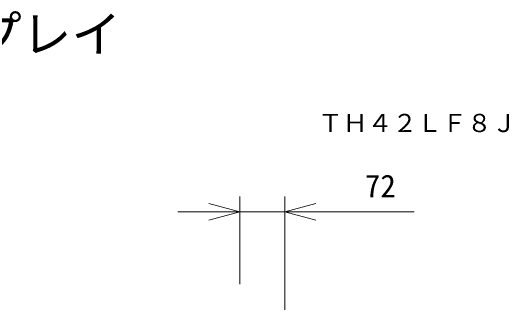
# Model space of a CAD drawing. Units: millimetres, scale not verified. Extents: x -63 to 62, y -57 to 57.
# Drawn here: x 19.56 to 59.75, y 33.23 to 56.78 of the extents above; entities that cross this region are included whole.
import ezdxf
from ezdxf.enums import TextEntityAlignment as Align

# ---------------------------------------------------------------- set-up
doc = ezdxf.new("R2010")
doc.units = ezdxf.units.MM
doc.header["$LTSCALE"] = 0.125
doc.layers.add('0-0_0', color=7, linetype='Continuous', lineweight=20)
doc.layers.add('0-4_SUNPO', color=3, linetype='Continuous', lineweight=18)
doc.layers.add('0-1_MOJI1', color=7, linetype='Continuous')
doc.layers.add('0-3_TOUROKU', color=7, linetype='Continuous')
doc.styles.add('ＭＳ ゴシック', font='')
doc.styles.get('ＭＳ ゴシック').set_extended_font_data('MS Gothic')

# ---------------------------------------------------------------- blocks, each defined once
blk = doc.blocks.new('_Open30')
at = {"layer": '0-0_0'}
blk.add_line((0, 0), (-1, 0), dxfattribs=at)
blk.add_lwpolyline([(-1, 0.26795), (0, 0), (-1, -0.26795)], dxfattribs=at)
blk = doc.blocks.new('D2')
at = {"layer": '0-4_SUNPO'}
for p, q in [((102.5859, 348.1705), (102.5859, 355.2495)), ((106.1859, 343.1275), (106.1859, 355.2495)), ((100.0859, 353.9995), (97.5859, 353.9995)), ((102.5859, 353.9995), (106.1859, 353.9995)), ((108.6859, 353.9995), (116.6026, 353.9995))]:
    blk.add_line(p, q, dxfattribs=at)
at = {"layer": '0-4_SUNPO', "xscale": 2.5, "yscale": 2.5}
blk.add_blockref('_Open30', (102.5859, 353.9995), dxfattribs=at)
at = {"layer": '0-4_SUNPO', "xscale": 2.5, "yscale": 2.5, "rotation": 180}
blk.add_blockref('_Open30', (106.1859, 353.9995), dxfattribs=at)
at = {"layer": '0-4_SUNPO', "color": 7, "style": 'ＭＳ ゴシック'}
blk.add_text('72', height=1.833, dxfattribs=at).set_placement((112.6442, 354.6245), align=Align.BOTTOM_LEFT)

msp = doc.modelspace()

# ---------------------------------------------------------------- block references
at = {"layer": '0-4_SUNPO'}
msp.add_blockref('D2', (-64.5005, -313.5047), dxfattribs=at)

# ---------------------------------------------------------------- texts
at = {"layer": '0-1_MOJI1', "style": 'ＭＳ ゴシック'}
msp.add_text('フルハイビジョン液晶ディスプレイ', height=2.933, dxfattribs=at).set_placement((-35.5005, 52.4953), align=Align.BOTTOM_LEFT)
at = {"layer": '0-3_TOUROKU', "style": 'ＭＳ ゴシック'}
msp.add_text('ＴＨ４２ＬＦ８Ｊ', height=1.466, dxfattribs=at).set_placement((44.3661, 46.4953), align=Align.BOTTOM_LEFT)

doc.saveas('drawing.dxf')
